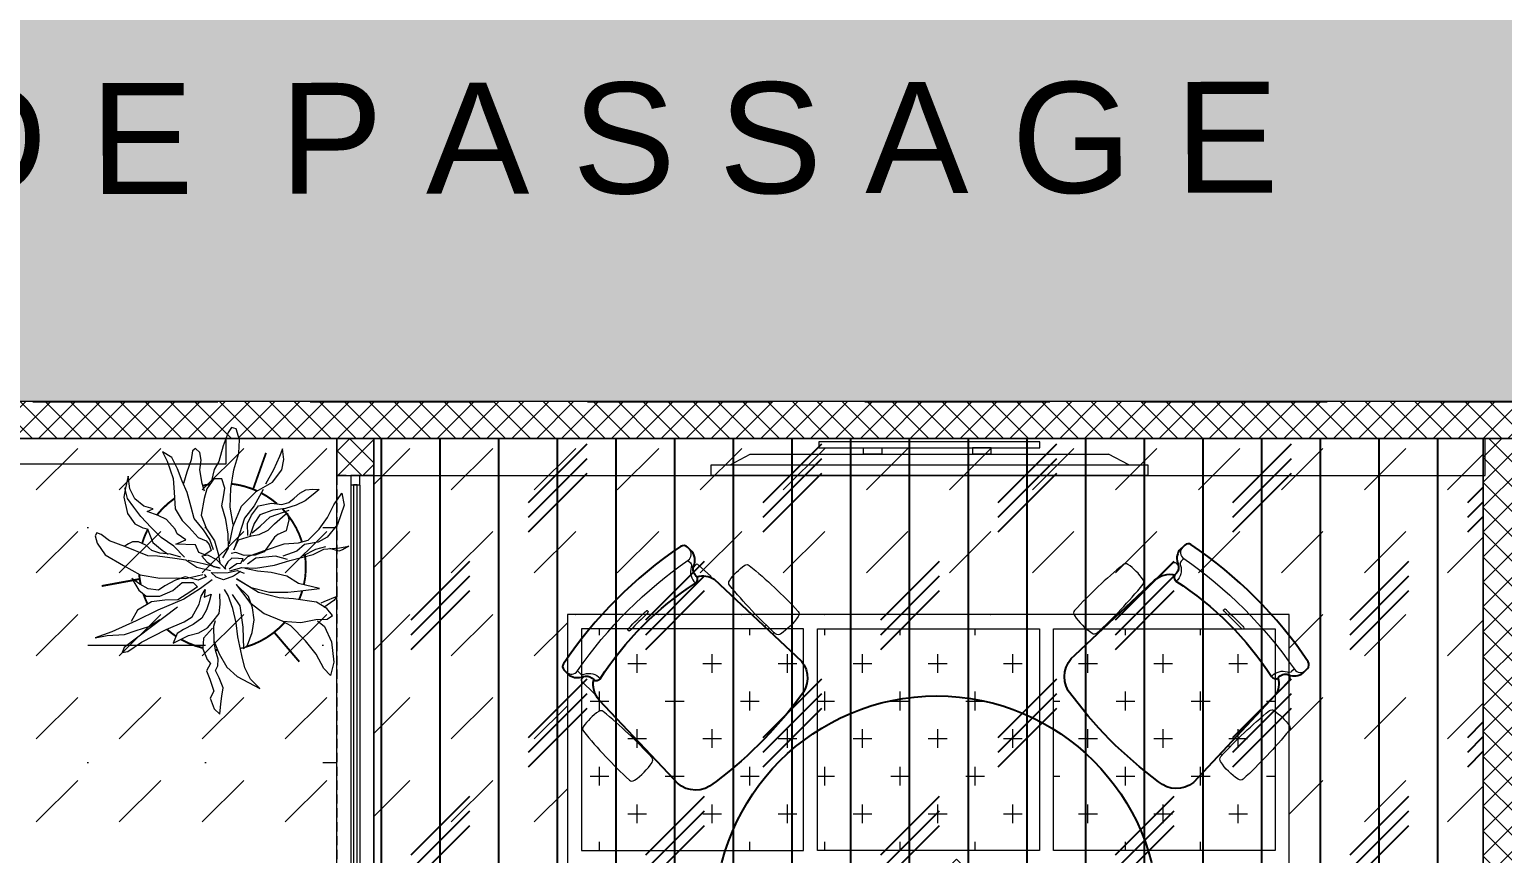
# Model space of a CAD drawing. Header units: millimetres. Extents: x 2335845 to 2509607, y 289014 to 361737.
# Drawn here: x 2382213 to 2386197, y 330288 to 332517 of the extents above; entities that cross this region are included whole.
import ezdxf

# ---------------------------------------------------------------- set-up
doc = ezdxf.new("R2010")
doc.units = ezdxf.units.MM
for name, pattern in [('DASHED', [0.75, 0.5, -0.25]), ('HIDDEN', [0.375, 0.25, -0.125]), ('HIDDEN2', [0.1875, 0.125, -0.0625])]:
    doc.linetypes.add(name, pattern=pattern)
for name, color, linetype, lineweight in [('A-INDOOR PLANTS', 84, 'Continuous', 5), ('AR_01_PARTITION FULL HT', 2, 'Continuous', 25), ('IN-PRTN-FULL', 30, 'Continuous', 20), ('IN-PRTN-HATCH', 8, 'Continuous', 5), ('SWA- GLASS PARTITION', 8, 'Continuous', 5), ('SWA-GLASS', 140, 'Continuous', 9), ('SWA-METAL', 165, 'Continuous', 9), ('TOA- AV', 7, 'Continuous', 9), ('TOA-FC-ACOU.PAN', 250, 'Continuous', 5), ('TOA-FC-GYPSUM', 250, 'Continuous', 5), ('TOA-FL-CPT-1', 8, 'Continuous', 5), ('TOA-FL-CPT-2', 8, 'Continuous', 5), ('TOA-FL-TILE-1', 8, 'Continuous', 5), ('TOA-FURN-CUSTOM', 251, 'Continuous', 9)]:
    doc.layers.add(name, color=color, linetype=linetype, lineweight=lineweight)
for name, color, linetype in [('FLOOR MARK', 7, 'Continuous'), ('I-FUR', 7, 'Continuous'), ('PASSAGE LINEOUT', 7, 'Continuous')]:
    doc.layers.add(name, color=color, linetype=linetype)
doc.styles.add('ARIAL', font='arial.ttf')
pattern_1 = [(45, (90021.14, 24146.98), (0, 224.506403), [158.75, -158.75])]
pattern_2 = [(0, (2408113.76, 309771.23), (101.6, 101.6), [50.8, -152.4]), (90, (2408139.16, 309745.83), (-101.6, 101.6), [50.8, -152.4])]

# ---------------------------------------------------------------- blocks, each defined once
blk = doc.blocks.new('CHAIR - STEELCASE - LETSB')
at = {"color": 24, "lineweight": 9}
for points in [[(-369.7, 257.7, -0.089353), (-369.7, 316.7, -0.334929), (-360.7, 325, -0.034973), (-179.6, 330.4, -0.382328), (-169.8, 320.9, -0.10237), (-169.8, 253.5, -0.318036), (-179.6, 244.3, -0.036857), (-360.8, 249.5, -0.333729)], [(-369.7, -242.2, 0.089353), (-369.7, -301.1, 0.334929), (-360.7, -309.4, 0.034973), (-179.6, -314.8, 0.382328), (-169.8, -305.4, 0.10237), (-169.8, -237.9, 0.318036), (-179.6, -228.8, 0.036857), (-360.7, -233.9, 0.333729)]]:
    blk.add_lwpolyline(points, format="xyb", close=True, dxfattribs=at)
blk.add_lwpolyline([(-513.5, 241.7, 0.34479), (-528.5, 230.1, 0.096497), (-528.2, -218.5, 0.361045), (-515.8, -228.9), (-494.1, -229.1, 0.246071), (-466.3, -205.4, -0.226994), (-446.1, -191.1), (-439.9, -191, 0.417254), (-429.7, -177.1, -0.104406), (-430, 188.5, 0.398452), (-439.2, 203.5, -0.367565), (-466.2, 218, 0.274839), (-496.7, 241.7)], format="xyb", close=True)
for points in [[(-507.6, -229.1, 0.46809), (-487.6, -205.2, -0.090711), (-487.6, 217.9, 0.462177), (-507.1, 241.7, -100.177069)], [(-487.6, 217.3), (-478, 217.2, -0.321496), (-468.6, 210.4, 0.282757), (-430, 188, -1.025051)], [(-487.6, -205.2), (-478, -205.1, 0.321496), (-468.6, -198.3, -0.282757), (-430, -175.9, 1.025051)]]:
    blk.add_lwpolyline(points, format="xyb", dxfattribs=at)
blk.add_lwpolyline([(-95, -228.5), (-390.3, -219.7, -0.232948), (-439.9, -191, 0.417374), (-429.7, -177.1, -0.10441), (-430, 188.5, 0.39834), (-439.2, 203.5, -0.21659), (-401.4, 231.2), (-77.6, 241.7, -0.366213), (-12.8, 173.3, -0.077985), (-14.2, -173.2, -0.376278), (-95, -228.5)], format="xyb")
at = {"color": 8, "lineweight": 5}
for points in [[(-215.9, 237.2), (-213.8, 243.3)], [(-183.7, 244.2), (-185.7, 238.2)], [(-218.5, -224.8), (-217.4, -227.7)], [(-187.7, -228.5), (-188.6, -225.7)]]:
    blk.add_lwpolyline(points, dxfattribs=at)
blk.add_lwpolyline([(-463.6, 213.4, 0.188155), (-445.3, 203.4), (-439.2, 203.5, -0.15219), (-410.1, 228.9, 0.211085), (-413.9, 230.4), (-459.5, 228.7, 0.414214), (-464.3, 223.4)], format="xyb", close=True, dxfattribs=at)
for points in [[(-471.1, -25, -0.007805), (-471.1, 37.1, -0.087218), (-470, 42.7, -0.229267), (-469.3, 43.4), (-465.8, 43.4, -0.210582), (-464.1, 37.7, 0.008162), (-464.2, -24.4, -0.166545), (-465.4, -30.6, -0.375811), (-465.9, -30.7), (-469.2, -30.7, -0.246214), (-470.7, -28.4, 0.024513), (-471.1, -25, -1.199362)], [(-446.1, -191.1), (-439.9, -191, 0.15219), (-409.9, -215.2, -0.211085), (-413.6, -216.9), (-459.2, -216.9, -0.414214), (-464.3, -211.8), (-463.9, -201.8)]]:
    blk.add_lwpolyline(points, format="xyb", dxfattribs=at)
blk = doc.blocks.new('FURNITURE - MEETING - 4 PAX - 1200 MM DIA')
for p, q in [((832.8, -487.1), (795.4, -449.7)), ((406.3, -781.8), (368.9, -744.5)), ((500.4, -819.4), (463, -782))]:
    blk.add_line(p, q)
at = {"color": 24, "lineweight": 9}
blk.add_lwpolyline([(-159.1, -53), (-53, -159.1), (159.1, 53), (53, 159.1)], close=True, dxfattribs=at)
blk.add_circle((0, 0), 600)
for p, rotation in [((-481.7, 468.2), 315), ((468.2, 481.7), 225), ((-468.2, -481.7), 45), ((481.7, -468.2), 135)]:
    blk.add_blockref('CHAIR - STEELCASE - LETSB', p, dxfattribs=dict(rotation=rotation))
blk = doc.blocks.new('*U719')
at = {"layer": 'IN-PRTN-HATCH'}
h = blk.add_hatch(dxfattribs=at)
h.set_pattern_fill('ANSI37', color=256, scale=15)
h.set_pattern_definition([(45, (12165.095, -9e-11), (-33.67596, 33.67596), []), (135, (12165.095, -9e-11), (-33.67596, -33.67596), [])])
h.paths.add_polyline_path([(-100373.5, -39967.2), (-91023.7, -39967.2), (-91023.7, -39867.2), (-100373.5, -39867.2)])
at = {"layer": 'IN-PRTN-FULL', "elevation": 0}
blk.add_lwpolyline([(-100373.5, -39967.2), (-91023.7, -39967.2), (-91023.7, -39867.2), (-100373.5, -39867.2)], close=True, dxfattribs=at)
blk = doc.blocks.new('*U720')
at = {"layer": 'IN-PRTN-HATCH'}
h = blk.add_hatch(dxfattribs=at)
h.set_pattern_fill('ANSI37', color=256, scale=15)
h.set_pattern_definition([(45, (-2500.97, -9e-11), (-33.67596, 33.67596), []), (135, (-2500.97, -9e-11), (-33.67596, -33.67596), [])])
h.paths.add_polyline_path([(-105886.3, -39967.2), (-100177, -39967.2), (-100177, -39867.2), (-105886.3, -39867.2)])
at = {"layer": 'IN-PRTN-FULL', "elevation": 0}
blk.add_lwpolyline([(-105886.3, -39967.2), (-100177, -39967.2), (-100177, -39867.2), (-105886.3, -39867.2)], close=True, dxfattribs=at)
blk = doc.blocks.new('*U732')
at = {"layer": 'SWA- GLASS PARTITION', "linetype": 'HIDDEN2', "ltscale": 200, "elevation": 0}
blk.add_lwpolyline([(115428.8, -163313), (117033.6, -163312.9), (117033.6, -163412.9), (115428.8, -163413)], close=True, dxfattribs=at)
at = {"layer": 'SWA-GLASS', "color": 4, "elevation": 0}
blk.add_lwpolyline([(117008.6, -163357.9), (117008.6, -163367.9), (115453.8, -163368), (115453.8, -163358)], close=True, dxfattribs=at)
at = {"layer": 'SWA-METAL', "color": 8, "linetype": 'HIDDEN'}
for p, q in [((115453.8, -163350.5, 0), (117008.6, -163350.4, 0)), ((115453.8, -163375.4, 0), (117008.6, -163375.4, 0))]:
    blk.add_line(p, q, dxfattribs=at)
at = {"layer": 'SWA-METAL', "elevation": 0}
for points in [[(115428.8, -163350.5), (115453.8, -163350.5), (115453.8, -163375.5), (115428.8, -163375.5)], [(117008.6, -163350.4), (117033.6, -163350.4), (117033.6, -163375.4), (117008.6, -163375.4)]]:
    blk.add_lwpolyline(points, close=True, dxfattribs=at)
blk = doc.blocks.new('*U770')
at = {"layer": 'IN-PRTN-HATCH'}
h = blk.add_hatch(dxfattribs=at)
h.set_pattern_fill('ANSI37', color=256, scale=15)
h.set_pattern_definition([(45, (3308.307, -4e-10), (-33.67596, 33.67596), []), (135, (3308.307, -4e-10), (-33.67596, -33.67596), [])])
h.paths.add_polyline_path([(-100177, -39967.2), (-100077, -39967.2), (-100077, -39867.2), (-100177, -39867.2)])
at = {"layer": 'IN-PRTN-FULL', "elevation": 0}
blk.add_lwpolyline([(-100177, -39967.2), (-100077, -39967.2), (-100077, -39867.2), (-100177, -39867.2)], close=True, dxfattribs=at)
blk = doc.blocks.new('A$C60412B90')
at = {"layer": 'TOA- AV', "color": 30, "true_color": 0xf8991e}
blk.add_line((256.5, 111), (986.5, 111), dxfattribs=at)
at = {"layer": 'TOA- AV', "color": 6}
for p, q in [((-100, 55.5), (1343, 55.5)), ((-37.2, 55.5), (29.9, 91)), ((1280.2, 55.5), (1213.1, 91))]:
    blk.add_line(p, q, dxfattribs=at)
at = {"layer": 'TOA- AV', "color": 30, "true_color": 0xf8991e}
for points in [[(986.5, 111), (986.5, 131), (256.5, 131), (256.5, 111)], [(403.4, 91), (464.2, 91)], [(825.1, 91), (764.2, 91)]]:
    blk.add_lwpolyline(points, dxfattribs=at)
for points in [[(403.4, 111), (464.2, 111), (464.2, 91), (403.4, 91)], [(825.1, 111), (764.2, 111), (764.2, 91), (825.1, 91)]]:
    blk.add_lwpolyline(points, close=True, dxfattribs=at)
at = {"layer": 'TOA- AV', "color": 6}
for points in [[(1343, 55.5), (1343, 20), (-100, 20), (-100, 55.5)], [(29.9, 91), (1213.1, 91)]]:
    blk.add_lwpolyline(points, dxfattribs=at)
blk = doc.blocks.new('PLANT_10')
at = {"layer": 'A-INDOOR PLANTS', "linetype": 'ByBlock', "lineweight": -2}
for p, q in [((13664.3, 7933.64), (13665.55, 7933.86)), ((13665.52, 7932.8), (13664.3, 7933.64)), ((13665.55, 7933.86), (13667.57, 7933.17)), ((13667.57, 7933.17), (13668.91, 7932.09)), ((13669.84, 7934.37), (13670.24, 7933.69)), ((13670, 7933.37), (13669.84, 7934.37)), ((13670.17, 7931.75), (13670, 7933.37)), ((13670.38, 7933.32), (13670.09, 7932.38)), ((13670.24, 7933.69), (13670.38, 7933.32)), ((13675.61, 7931.79), (13675.07, 7933.15)), ((13675.07, 7933.15), (13675.52, 7932.79)), ((13666.85, 7932.15), (13665.52, 7932.8)), ((13668.06, 7931.25), (13666.85, 7932.15)), ((13668.91, 7932.09), (13669.44, 7931.17)), ((13669.92, 7931.93), (13670.2, 7930.88)), ((13670.71, 7930.64), (13670.17, 7931.75)), ((13675.52, 7932.79), (13676.24, 7931.75)), ((13675.74, 7931.48), (13675.61, 7931.79)), ((13676.35, 7932.06), (13675.7, 7930.98)), ((13677.08, 7932.65), (13676.35, 7932.06)), ((13677.47, 7932.1), (13677.08, 7932.65)), ((13677.51, 7930.91), (13677.47, 7932.1)), ((13677.63, 7931.1), (13678.23, 7931.81)), ((13678.23, 7931.81), (13679.84, 7932.55)), ((13679.84, 7932.55), (13681.95, 7932.8)), ((13682.61, 7931.75), (13681.13, 7930.96)), ((13681.95, 7932.8), (13683.34, 7932.46)), ((13683.34, 7932.46), (13682.61, 7931.75)), ((13663.89, 7930.62), (13663.94, 7931.25)), ((13663.98, 7929.88), (13663.89, 7930.62)), ((13663.94, 7931.25), (13664.46, 7930.64)), ((13664.31, 7929.26), (13663.98, 7929.88)), ((13664.46, 7930.64), (13665.11, 7929.79)), ((13669.22, 7930.1), (13668.06, 7931.25)), ((13669.5, 7929.11), (13669.22, 7930.1)), ((13669.44, 7931.17), (13669.67, 7929.74)), ((13670.2, 7930.88), (13670.87, 7929.52)), ((13671.34, 7928.22), (13670.71, 7930.64)), ((13674.25, 7931.31), (13673.75, 7929.11)), ((13674.5, 7929.32), (13674.25, 7931.31)), ((13675.7, 7930.98), (13675.33, 7928.59)), ((13677.81, 7929.36), (13677.51, 7930.91)), ((13679.73, 7929.85), (13678.15, 7928.3)), ((13681.13, 7930.96), (13679.73, 7929.85)), ((13664.83, 7928.65), (13664.31, 7929.26)), ((13665.28, 7928.1), (13664.83, 7928.65)), ((13665.11, 7929.79), (13665.57, 7928.86)), ((13665.57, 7928.86), (13665.92, 7927.75)), ((13669.61, 7927.61), (13669.5, 7929.11)), ((13669.67, 7929.74), (13670.38, 7928.94)), ((13670.38, 7928.94), (13670.87, 7927.46)), ((13673.75, 7929.11), (13672.98, 7927.9)), ((13674.66, 7928.01), (13674.5, 7929.32)), ((13675.33, 7928.59), (13675.25, 7927.09)), ((13677.68, 7927.48), (13677.81, 7929.36)), ((13678.15, 7928.3), (13677.74, 7927.54)), ((13660.8, 7927.59), (13659.68, 7927.43)), ((13659.68, 7927.43), (13660.5, 7927.14)), ((13660.5, 7927.14), (13661.89, 7926.5)), ((13661.87, 7927.37), (13660.8, 7927.59)), ((13663.15, 7926.41), (13661.87, 7927.37)), ((13665.49, 7927.36), (13665.28, 7928.1)), ((13665.34, 7926.29), (13665.49, 7927.36)), ((13665.92, 7927.75), (13666.08, 7926.44)), ((13666.78, 7926.15), (13666.1, 7928.13)), ((13666.41, 7927.95), (13667.1, 7928.09)), ((13666.55, 7927.7), (13666.41, 7927.95)), ((13667.52, 7926.61), (13666.55, 7927.7)), ((13667.1, 7928.09), (13668.23, 7927.82)), ((13668.23, 7927.82), (13668.63, 7926.95)), ((13668.63, 7926.95), (13668.89, 7926.59)), ((13670.3, 7925.56), (13669.61, 7927.61)), ((13671.22, 7927.97), (13670.89, 7926.71)), ((13671.83, 7926.61), (13671.34, 7928.22)), ((13672.98, 7927.9), (13672.59, 7926.26)), ((13674.66, 7926.07), (13674.66, 7928.01)), ((13675.25, 7927.09), (13674.69, 7924.95)), ((13676.86, 7925.51), (13677.68, 7927.48)), ((13661.89, 7926.5), (13663.36, 7925.67)), ((13664.14, 7924.69), (13663.15, 7926.41)), ((13663.93, 7925.43), (13665.64, 7924.49)), ((13665.63, 7924.92), (13665.34, 7926.29)), ((13666.08, 7926.44), (13666.56, 7925.08)), ((13667.75, 7925.11), (13666.78, 7926.15)), ((13668.16, 7925.94), (13667.52, 7926.61)), ((13668.63, 7925.01), (13668.16, 7925.94)), ((13668.89, 7926.59), (13669.47, 7926.23)), ((13669.47, 7926.23), (13670.42, 7925.51)), ((13670.91, 7923.83), (13670.3, 7925.56)), ((13670.42, 7925.51), (13670.77, 7924.58)), ((13670.89, 7926.71), (13671.08, 7924.65)), ((13672.14, 7924.62), (13671.83, 7926.61)), ((13672.59, 7926.26), (13672.45, 7924.82)), ((13674.15, 7924.18), (13674.66, 7926.07)), ((13675.72, 7924.04), (13676.86, 7925.51)), ((13665.68, 7923.17), (13664.14, 7924.69)), ((13666.59, 7924.2), (13665.63, 7924.92)), ((13665.64, 7924.49), (13666.92, 7923.46)), ((13666.56, 7925.08), (13667.46, 7924.48)), ((13667.48, 7923.79), (13666.59, 7924.2)), ((13667.46, 7924.48), (13668.78, 7924.02)), ((13668.73, 7923.83), (13667.48, 7923.79)), ((13668.46, 7924.26), (13667.75, 7925.11)), ((13668.78, 7924.21), (13668.63, 7925.01)), ((13669.19, 7922.84), (13668.78, 7924.21)), ((13670.77, 7924.58), (13670.8, 7923.45)), ((13671.43, 7923.29), (13670.91, 7923.83)), ((13671.08, 7924.65), (13671.73, 7923.79)), ((13672.06, 7923.18), (13672.14, 7924.62)), ((13672.45, 7924.82), (13672.17, 7923.5)), ((13674.69, 7924.95), (13673.26, 7922.65)), ((13673.26, 7922.65), (13674.15, 7924.18)), ((13673.83, 7922.61), (13675.72, 7924.04)), ((13675.1, 7923.9), (13673.83, 7922.61)), ((13676.27, 7924.31), (13675.1, 7923.9)), ((13677.52, 7924.47), (13676.27, 7924.31)), ((13678.84, 7924.26), (13677.52, 7924.47)), ((13680.16, 7923.8), (13678.84, 7924.26)), ((13680.55, 7923.37), (13680.16, 7923.8)), ((13683.72, 7924.1), (13682.55, 7923.5)), ((13683.45, 7922.71), (13684.69, 7925.06)), ((13684.69, 7925.06), (13683.72, 7924.1)), ((13657.58, 7922.61), (13657.47, 7922.11)), ((13658.75, 7922.96), (13657.58, 7922.61)), ((13660.13, 7922.88), (13658.75, 7922.96)), ((13661.89, 7922.37), (13660.13, 7922.88)), ((13663.84, 7922.05), (13661.89, 7922.37)), ((13667.77, 7922.3), (13665.68, 7923.17)), ((13667.58, 7922.29), (13665.78, 7921.99)), ((13666.92, 7923.46), (13668.56, 7922.95)), ((13669.6, 7921.92), (13667.77, 7922.3)), ((13668.56, 7922.95), (13670.21, 7922.37)), ((13670.21, 7922.37), (13669.19, 7922.84)), ((13670.8, 7923.45), (13670.51, 7922.57)), ((13670.51, 7922.57), (13670.59, 7922.07)), ((13671.13, 7922.84), (13671.09, 7922.15)), ((13671.09, 7922.15), (13671.48, 7921.72)), ((13671.18, 7923.34), (13671.13, 7922.84)), ((13671.62, 7923.1), (13671.18, 7923.34)), ((13671.64, 7922.67), (13671.62, 7923.1)), ((13672.22, 7921.87), (13671.64, 7922.67)), ((13672.41, 7921.94), (13672.06, 7923.18)), ((13672.39, 7922.69), (13672.67, 7923.45)), ((13672.6, 7921.76), (13672.39, 7922.69)), ((13672.5, 7923.07), (13672.96, 7922.33)), ((13672.96, 7922.33), (13673.37, 7921.28)), ((13674.9, 7922.2), (13676.06, 7922.99)), ((13676.34, 7922.25), (13674.98, 7921.77)), ((13676.06, 7922.99), (13678.3, 7923.31)), ((13677.83, 7922.6), (13676.34, 7922.25)), ((13679.32, 7922.77), (13677.83, 7922.6)), ((13678.3, 7923.31), (13680.55, 7923.37)), ((13681.24, 7923.21), (13679.32, 7922.77)), ((13682.55, 7923.5), (13681.24, 7923.21)), ((13682.48, 7921.62), (13683.45, 7922.71)), ((13657.47, 7922.11), (13657.98, 7921.75)), ((13657.98, 7921.75), (13659.37, 7921.23)), ((13659.37, 7921.23), (13661.01, 7920.78)), ((13661.01, 7920.78), (13661.83, 7920.31)), ((13663.8, 7921.43), (13662.81, 7921.09)), ((13662.81, 7921.09), (13662.83, 7920.27)), ((13664.68, 7921.27), (13663.8, 7921.43)), ((13665.78, 7921.99), (13663.84, 7922.05)), ((13665.62, 7921.11), (13664.68, 7921.27)), ((13667.05, 7921.53), (13665.62, 7921.11)), ((13668.6, 7921.76), (13667.05, 7921.53)), ((13670.04, 7921.8), (13668.6, 7921.76)), ((13669.27, 7920.34), (13670.76, 7920.76)), ((13671.05, 7921.21), (13670.04, 7921.8)), ((13670.76, 7920.76), (13671.63, 7920.91)), ((13671.26, 7920.59), (13670.79, 7919.64)), ((13671.81, 7921.11), (13671.26, 7920.59)), ((13671.48, 7921.72), (13671.99, 7921.43)), ((13672.13, 7920.93), (13671.68, 7919.17)), ((13672.23, 7921.5), (13671.81, 7921.11)), ((13671.96, 7920.24), (13672.13, 7920.93)), ((13671.99, 7921.43), (13672.23, 7921.5)), ((13672.59, 7920.01), (13672.63, 7920.7)), ((13672.63, 7920.7), (13672.6, 7921.76)), ((13673.37, 7921.28), (13673.08, 7920.52)), ((13674.98, 7921.77), (13674.36, 7921.37)), ((13675.88, 7920.92), (13674.81, 7920.89)), ((13676.88, 7920.82), (13675.88, 7920.92)), ((13677.71, 7920.16), (13676.88, 7920.82)), ((13679.71, 7920.28), (13681.07, 7920.83)), ((13681.63, 7920.72), (13680.7, 7920.44)), ((13681.07, 7920.83), (13682.48, 7921.62)), ((13682.32, 7920.68), (13681.63, 7920.72)), ((13682.83, 7920.44), (13682.32, 7920.68)), ((13683.57, 7920.84), (13682.83, 7920.44)), ((13684.62, 7921.25), (13683.57, 7920.84)), ((13685.5, 7921.09), (13684.62, 7921.25)), ((13686.31, 7920.99), (13685.5, 7921.09)), ((13687.38, 7920.89), (13686.31, 7920.99)), ((13686.83, 7920.31), (13687.38, 7920.89)), ((13661.83, 7920.31), (13663.03, 7920.03)), ((13662.83, 7920.27), (13663.86, 7919.55)), ((13664.11, 7919.31), (13663.31, 7919.04)), ((13663.86, 7919.55), (13664.86, 7919.27)), ((13664.86, 7919.27), (13666.62, 7918.95)), ((13666.62, 7918.95), (13668.04, 7919.49)), ((13668.12, 7919.18), (13666.96, 7918.21)), ((13668.04, 7919.49), (13669.27, 7920.34)), ((13669.16, 7919.84), (13668.12, 7919.18)), ((13668.95, 7918.64), (13669.3, 7919.47)), ((13670.21, 7920.25), (13669.16, 7919.84)), ((13669.3, 7919.47), (13669.66, 7919.79)), ((13669.66, 7919.79), (13670.28, 7920)), ((13670.28, 7920), (13670.74, 7919.32)), ((13670.74, 7919.32), (13670.51, 7918.69)), ((13670.79, 7919.64), (13670.87, 7919.02)), ((13670.87, 7919.02), (13671.48, 7919.53)), ((13671.68, 7919.17), (13671.35, 7917.59)), ((13671.48, 7919.53), (13671.96, 7920.24)), ((13672.41, 7919.94), (13672.07, 7918.49)), ((13673.08, 7920.52), (13672.59, 7920.01)), ((13672.59, 7920.01), (13672.59, 7920.01)), ((13672.8, 7919.26), (13673.05, 7919.46)), ((13673.23, 7917.34), (13672.81, 7919.14)), ((13673.05, 7919.46), (13673.38, 7918.65)), ((13673.34, 7920.09), (13674.25, 7918.87)), ((13674.36, 7919.37), (13675.18, 7919.27)), ((13675.06, 7918.96), (13674.36, 7919.37)), ((13674.84, 7920.01), (13675.66, 7919.79)), ((13675.18, 7919.27), (13674.84, 7920.01)), ((13675.66, 7919.79), (13676.48, 7919.5)), ((13676.48, 7919.5), (13677.37, 7919.03)), ((13677.64, 7920.41), (13678.21, 7920.24)), ((13678.35, 7919.62), (13677.71, 7920.16)), ((13678.21, 7920.24), (13679.71, 7920.28)), ((13678.88, 7918.7), (13678.35, 7919.62)), ((13678.4, 7920.12), (13679.43, 7919.21)), ((13679.43, 7919.21), (13680.56, 7919.12)), ((13680.7, 7920.44), (13679.83, 7920.29)), ((13680.56, 7919.12), (13681.67, 7919.59)), ((13681.67, 7919.59), (13682.09, 7919.92)), ((13682.09, 7919.92), (13682.86, 7919.5)), ((13682.86, 7919.5), (13683.72, 7919.84)), ((13683.72, 7919.84), (13684.96, 7920.26)), ((13684.96, 7920.26), (13685.72, 7919.9)), ((13685.72, 7919.9), (13686.83, 7920.31)), ((13660.07, 7918.81), (13659.64, 7918.36)), ((13659.64, 7918.36), (13659.9, 7918.06)), ((13659.9, 7918.06), (13660.84, 7917.9)), ((13660.87, 7918.96), (13660.07, 7918.81)), ((13660.84, 7917.9), (13662.11, 7917.44)), ((13661.88, 7918.81), (13660.87, 7918.96)), ((13663.31, 7919.04), (13661.88, 7918.81)), ((13665.78, 7917.92), (13664.23, 7917.5)), ((13666.96, 7918.21), (13665.78, 7917.92)), ((13667.18, 7916.97), (13667.91, 7917.68)), ((13667.91, 7917.68), (13668.95, 7918.64)), ((13669.7, 7918.36), (13669.64, 7916.29)), ((13670.51, 7918.69), (13669.7, 7918.36)), ((13672.07, 7918.49), (13671.3, 7917.34)), ((13673.38, 7918.65), (13673.05, 7917.27)), ((13673.62, 7916.97), (13673.65, 7918.1)), ((13673.65, 7918.1), (13674.07, 7918.55)), ((13674.07, 7918.55), (13674.59, 7917.88)), ((13674.25, 7918.87), (13675.37, 7917.15)), ((13674.59, 7917.88), (13675.45, 7916.53)), ((13675.88, 7918.73), (13675.06, 7918.96)), ((13677.21, 7918.02), (13675.88, 7918.73)), ((13677.74, 7917.16), (13677.21, 7918.02)), ((13677.37, 7919.03), (13678.02, 7918.11)), ((13678.02, 7918.11), (13678.55, 7917.12)), ((13679.16, 7917.64), (13678.88, 7918.7)), ((13679.63, 7916.72), (13679.16, 7917.64)), ((13661.76, 7916.49), (13660.59, 7915.89)), ((13660.98, 7915.4), (13662.78, 7916.02)), ((13663.06, 7916.97), (13661.76, 7916.49)), ((13662.11, 7917.44), (13663.3, 7917.1)), ((13662.78, 7916.02), (13664.21, 7916.12)), ((13664.23, 7917.5), (13663.06, 7916.97)), ((13664.21, 7916.12), (13665.96, 7916.24)), ((13665.96, 7916.24), (13667.18, 7916.97)), ((13668.08, 7916.24), (13667.05, 7915.34)), ((13668.57, 7916.44), (13668.08, 7916.24)), ((13669.17, 7917.34), (13668.57, 7916.44)), ((13669.83, 7916.11), (13668.94, 7914.77)), ((13669.64, 7916.29), (13669.17, 7917.34)), ((13670.99, 7917.21), (13669.83, 7916.11)), ((13671, 7916.83), (13670.66, 7915.76)), ((13671.14, 7916.21), (13670.89, 7914.39)), ((13671.3, 7917.34), (13671.14, 7916.21)), ((13673.05, 7917.27), (13673.39, 7916.28)), ((13673.14, 7916.33), (13673.23, 7917.34)), ((13673.19, 7914.65), (13673.14, 7916.33)), ((13673.39, 7916.28), (13673.99, 7915.17)), ((13674.46, 7916), (13673.62, 7916.97)), ((13675.07, 7914.64), (13674.46, 7916)), ((13675.37, 7917.15), (13676.51, 7914.43)), ((13675.45, 7916.53), (13675.49, 7915.15)), ((13676.2, 7916.49), (13680.43, 7910.93)), ((13678.55, 7915.31), (13677.74, 7917.16)), ((13678.55, 7917.12), (13678.95, 7916.45)), ((13678.95, 7916.45), (13679.96, 7916.04)), ((13679.96, 7916.04), (13679.63, 7916.72)), ((13660.59, 7915.89), (13660, 7914.93)), ((13660, 7914.93), (13660.98, 7915.4)), ((13666.64, 7914.45), (13666.23, 7913.31)), ((13667.05, 7915.34), (13666.64, 7914.45)), ((13668.94, 7914.77), (13667.91, 7913.74)), ((13669.46, 7913.91), (13670.25, 7914.87)), ((13670.25, 7914.87), (13670.67, 7915.51)), ((13670.57, 7914.63), (13670.28, 7913.81)), ((13670.66, 7915.76), (13670.57, 7914.63)), ((13672.82, 7912.57), (13673.19, 7914.65)), ((13673.99, 7915.17), (13674.45, 7914.5)), ((13674.45, 7914.5), (13674.29, 7913.43)), ((13675.05, 7913.2), (13675.07, 7914.64)), ((13675.49, 7915.15), (13675.66, 7913.78)), ((13676.51, 7914.43), (13677.64, 7912.15)), ((13678.23, 7913.49), (13677.5, 7914.65)), ((13679.87, 7912.72), (13678.55, 7915.31)), ((13665.68, 7912.98), (13664.9, 7912.02)), ((13665.96, 7913.93), (13665.68, 7912.98)), ((13666.23, 7913.31), (13665.96, 7913.93)), ((13667.91, 7913.74), (13666.75, 7912.64)), ((13667.93, 7912.86), (13668.04, 7913.36)), ((13668.04, 7913.36), (13668.6, 7913.57)), ((13668.6, 7913.57), (13669.46, 7913.91)), ((13669.74, 7913.17), (13669.38, 7912.4)), ((13670.28, 7913.81), (13669.74, 7913.17)), ((13670.85, 7913.39), (13669.87, 7910.98)), ((13670.89, 7914.39), (13670.85, 7913.39)), ((13674.29, 7913.43), (13673.82, 7912.54)), ((13674.45, 7912.43), (13675.05, 7913.2)), ((13675.66, 7913.78), (13676.51, 7912.31)), ((13678.64, 7912.18), (13678.23, 7913.49)), ((13663.85, 7911.49), (13662.54, 7911.32)), ((13664.9, 7912.02), (13663.85, 7911.49)), ((13665.77, 7911.92), (13664.86, 7911.27)), ((13666.75, 7912.64), (13665.77, 7911.92)), ((13666.42, 7911.25), (13667.52, 7912.04)), ((13667.52, 7912.04), (13667.93, 7912.86)), ((13669.38, 7912.4), (13669.4, 7911.78)), ((13669.4, 7911.78), (13669.6, 7911.35)), ((13671.87, 7910.85), (13672.82, 7912.57)), ((13673.82, 7912.54), (13673.22, 7911.71)), ((13673.22, 7911.71), (13674.45, 7912.43)), ((13676.51, 7912.31), (13677.72, 7911.66)), ((13677.64, 7912.15), (13678.78, 7909.62)), ((13679.05, 7910.95), (13678.64, 7912.18)), ((13680.85, 7911.31), (13679.87, 7912.72)), ((13662.54, 7911.32), (13663.74, 7911.04)), ((13664.86, 7911.27), (13663.74, 7910.98)), ((13663.74, 7911.04), (13664.74, 7910.89)), ((13664.74, 7910.89), (13666.42, 7911.25)), ((13669.87, 7910.98), (13669.29, 7909.4)), ((13669.6, 7911.35), (13669.87, 7910.92)), ((13670.74, 7908.94), (13671.87, 7910.85)), ((13679.17, 7909.14), (13679.05, 7910.95)), ((13680.43, 7910.93), (13680.94, 7910.69)), ((13680.94, 7910.69), (13680.85, 7911.31)), ((13668.63, 7908.5), (13668.45, 7908.06)), ((13669.29, 7909.4), (13668.63, 7908.5)), ((13669.52, 7908.09), (13670.74, 7908.94)), ((13678.78, 7909.62), (13679.4, 7907.89)), ((13679.4, 7907.89), (13679.17, 7909.14)), ((13668.45, 7908.06), (13668.77, 7907.88)), ((13668.77, 7907.88), (13669.52, 7908.09))]:
    blk.add_line(p, q, dxfattribs=at)
at = {"layer": 'A-INDOOR PLANTS', "linetype": 'Continuous', "lineweight": 18, "ltscale": 0.5, "const_width": 0.2}
for points in [[(13673.88, 7929.67, 0.090884), (13670.74, 7929.78)], [(13669.4, 7929.47, 0.116285), (13665.96, 7927.44)], [(13675.42, 7929.17, 0.028901), (13674.47, 7929.51)], [(13665.42, 7926.87, 0.0574), (13664.3, 7925.23)], [(13680.37, 7923.57, 0.141213), (13677.8, 7927.66)], [(13664.08, 7924.79, 0.079562), (13663.34, 7922.14)], [(13680.68, 7920.44, 0.006998), (13680.7, 7920.68)], [(13663.38, 7919.89, 0.022707), (13663.53, 7919.11)], [(13679.57, 7916.84, 0.070954), (13680.47, 7919.13)], [(13664.86, 7916.17, 0.072973), (13666.59, 7914.33)], [(13678.52, 7915.38, 0.034437), (13679.25, 7916.33)], [(13677.6, 7914.49, 0.002611), (13677.67, 7914.55)], [(13668.08, 7913.38, 0.04589), (13669.56, 7912.79)], [(13674.83, 7912.92, 0.033376), (13675.9, 7913.37)], [(13672.77, 7912.48, 0.032284), (13673.88, 7912.65)]]:
    blk.add_lwpolyline(points, format="xyb", dxfattribs=at)
for points in [[(13678.83, 7926.57), (13681.9, 7929.19)], [(13663.9, 7924.37), (13660.1, 7925.72)], [(13673.27, 7912.54), (13674, 7908.57)]]:
    blk.add_lwpolyline(points, dxfattribs=at)
at = {"layer": 'A-INDOOR PLANTS', "linetype": 'Continuous', "lineweight": 18, "ltscale": 0.5}
blk.add_arc((13672, 7921.16), 8.71, 12.4792, 14.7067, dxfattribs=at)

msp = doc.modelspace()

# ---------------------------------------------------------------- hatches: boundary and pattern name
at = {"layer": 'TOA-FC-ACOU.PAN', "true_color": 0x939598}
h = msp.add_hatch(dxfattribs=at)
h.set_pattern_fill('CROSS', color=252, scale=16)
h.set_pattern_definition(pattern_2)
h.paths.add_polyline_path([(2383706.683, 330296.583), (2384306.683, 330296.583), (2384306.683, 330896.583), (2383706.683, 330896.583)])
h = msp.add_hatch(dxfattribs=at)
h.set_pattern_fill('CROSS', color=252, scale=16)
h.set_pattern_definition(pattern_2)
h.paths.add_polyline_path([(2384944.683, 330296.583), (2384344.683, 330296.583), (2384344.683, 330896.583), (2384944.683, 330896.583)])
h = msp.add_hatch(dxfattribs=at)
h.set_pattern_fill('CROSS', color=252, scale=16)
h.set_pattern_definition(pattern_2)
h.paths.add_polyline_path([(2385582.683, 330296.583), (2384982.683, 330296.583), (2384982.683, 330896.583), (2385582.683, 330896.583)])
at = {"layer": 'TOA-FC-GYPSUM'}
h = msp.add_hatch(dxfattribs=at)
h.set_pattern_fill('DASH', color=252, scale=50, angle=45)
h.set_pattern_definition(pattern_1)
h.paths.add_polyline_path([(2376994.974, 331410.903), (2372813.454, 329459.517), (2374366.562, 325702.044), (2375873.321, 325702.043), (2375873.321, 323605.057), (2384478.461, 323601.624), (2384478.472, 325600.425), (2383044.681, 325601.625), (2383044.683, 331410.903)])
edge = h.paths.add_edge_path(flags=16)
edge.add_line((2376123.213, 327021.722), (2376123.213, 329510.903))
edge.add_arc((2376623.213, 329510.903), 500, 90, 180, ccw=False)
edge.add_line((2376623.213, 330010.903), (2381644.683, 330010.903))
edge.add_arc((2381644.683, 329510.903), 500, 0, 90, ccw=False)
edge.add_line((2382144.683, 329510.903), (2382144.683, 327001.624))
edge.add_arc((2381644.683, 327001.624), 500, 270, 360, ccw=False)
edge.add_line((2381644.683, 326501.624), (2376621.212, 326521.726))
edge.add_arc((2376623.213, 327021.722), 500, 180, 269.770724, ccw=False)
h = msp.add_hatch(dxfattribs=at)
h.set_pattern_fill('DASH', color=252, scale=50, angle=45)
h.set_pattern_definition(pattern_1)
h.paths.add_polyline_path([(2383144.683, 331410.903), (2386144.683, 331410.903), (2386144.683, 328506.264), (2383144.683, 328506.264)])
h.paths.add_polyline_path([(2385620.683, 330934.583), (2383668.683, 330934.583), (2383668.683, 328982.583), (2385620.683, 328982.583)], flags=16)
at = {"layer": 'TOA-FL-CPT-1', "true_color": 0xc7c8ca}
h = msp.add_hatch(dxfattribs=at)
h.set_pattern_fill('AR-PARQ1', color=9, scale=3)
h.set_pattern_definition([(90, (54538.6, -6708.4), (-914.4, 914.4), [914.4, -914.4]), (90, (54691, -6708.4), (-914.4, 914.4), [914.4, -914.4]), (90, (54843.4, -6708.4), (-914.4, 914.4), [914.4, -914.4]), (90, (54995.8, -6708.4), (-914.4, 914.4), [914.4, -914.4]), (90, (55148.2, -6708.4), (-914.4, 914.4), [914.4, -914.4]), (90, (55300.6, -6708.4), (-914.4, 914.4), [914.4, -914.4]), (90, (55453, -6708.4), (-914.4, 914.4), [914.4, -914.4]), (0, (54538.6, -5794), (914.4, -914.4), [914.4, -914.4]), (0, (54538.6, -5641.6), (914.4, -914.4), [914.4, -914.4]), (0, (54538.6, -5489.2), (914.4, -914.4), [914.4, -914.4]), (0, (54538.6, -5336.8), (914.4, -914.4), [914.4, -914.4]), (0, (54538.6, -5184.4), (914.4, -914.4), [914.4, -914.4]), (0, (54538.6, -5032), (914.4, -914.4), [914.4, -914.4]), (0, (54538.6, -4879.6), (914.4, -914.4), [914.4, -914.4])])
h.paths.add_polyline_path([(2344950.518, 323601.624), (2348044.691, 323601.624), (2348044.691, 308801.624), (2344978.375, 308801.624), (2344983.023, 307001.553), (2351045.878, 307001.608), (2351044.683, 304701.624), (2350244.683, 304670.094), (2350244.683, 294701.624), (2352811.835, 294701.622), (2352811.821, 307001.631), (2405044.683, 307005.059), (2405044.683, 327701.624), (2410595.745, 327701.624), (2410609.803, 329501.624), (2408605.34, 329501.624), (2411484.683, 335301.624), (2408440.262, 335301.624), (2406365.488, 331122.307), (2403244.678, 328001.969), (2403244.795, 325600.805), (2384290.648, 325598.809), (2384290.648, 323607.372), (2375885.176, 323603.528), (2375861.465, 325602.978), (2360226.195, 325602.091), (2360226.052, 334601.937), (2375945.229, 334602.179), (2375945.229, 331031.373), (2376972.789, 331510.903), (2389391.537, 331510.903), (2389391.537, 331810.72), (2389491.628, 331810.72), (2389491.53, 331510.903), (2391791.53, 331510.903), (2391791.531, 333010.881), (2389491.53, 333010.881), (2389491.531, 332710.861), (2389391.537, 332710.861), (2389391.54, 333010.905), (2377622.511, 333011.008), (2377622.511, 336459.845), (2386144.742, 336459.853), (2386144.683, 337701.624), (2376094.699, 337701.624), (2376094.724, 335802.062), (2362938.321, 335802.061), (2362938.326, 340629.119), (2359023.456, 340413.419), (2359023.899, 325602.053), (2352244.614, 325602.052), (2352244.655, 339888.472), (2350244.683, 339753.79), (2350259.797, 327701.624), (2351044.683, 327701.624), (2351043.518, 325401.69), (2344945.863, 325401.675)])
h.paths.add_polyline_path([(2365719.683, 323601.624), (2395044.683, 323601.624), (2395044.683, 322741.298), (2398494.622, 322751.666), (2398494.622, 323601.624), (2403544.687, 323601.624), (2403544.687, 308801.634), (2365719.683, 308801.634)], flags=16)
h.paths.add_polyline_path([(2349719.689, 323601.683), (2365719.683, 323601.683), (2365719.683, 308801.624), (2349719.689, 308801.624)], flags=16)
at = {"layer": 'TOA-FL-CPT-2', "lineweight": -3}
h = msp.add_hatch(dxfattribs=at)
h.set_pattern_fill('CORK', color=4, scale=50, angle=270)
h.set_pattern_definition([(270, (90021.14, 27151.62), (158.75, -3e-14), []), (45, (89941.76, 27072.25), (-317.50014, 317.50014), [224.5065, -224.5065]), (45, (89941.76, 27032.56), (-317.50014, 317.50014), [224.5065, -224.5065]), (45, (89941.76, 26992.87), (-317.50014, 317.50014), [224.5065, -224.5065])])
h.paths.add_polyline_path([(2386144.683, 331410.903), (2383144.683, 331410.903), (2383144.683, 329506.264), (2383044.683, 329506.264), (2383044.683, 328606.179), (2383144.683, 328606.349), (2383144.683, 328506.264), (2386144.683, 328506.264)])
at = {"layer": 'TOA-FL-TILE-1', "true_color": 0x636466}
h = msp.add_hatch(dxfattribs=at)
h.set_pattern_fill('MUDST', color=251, scale=50)
h.set_pattern_definition([(0, (90021.14, 24146.98), (635, 317.5), [317.5, -317.5, 0, -317.5, 0, -317.5])])
h.paths.add_polyline_path([(2376994.974, 331410.903), (2372813.454, 329459.517), (2374368.364, 325702.982), (2375873.321, 325702.985), (2375859.598, 323615.35), (2384285.503, 323605.055), (2384295.797, 325601.57), (2383044.683, 325601.625), (2383044.683, 331410.903)])

# ---------------------------------------------------------------- linework, layer by layer
at = {"layer": 'FLOOR MARK', "color": 8, "linetype": 'DASHED', "ltscale": 1000}
msp.add_lwpolyline([(2403244.795, 325600.805), (2383344.673, 325601.126), (2383344.673, 323605.055), (2375873.321, 323605.058), (2375873.321, 325602.073), (2360226.195, 325602.091), (2360226.052, 334601.937), (2375945.229, 334602.179), (2375945.229, 331031.373), (2376972.789, 331510.903), (2391791.529, 331510.903)], dxfattribs=at)
at = {"layer": 'IN-PRTN-FULL', "elevation": 0}
msp.add_lwpolyline([(2383144.691, 331310.907), (2386149.939, 331310.903), (2386149.939, 331410.903), (2383144.692, 331410.907)], close=True, dxfattribs=at)
at = {"layer": 'TOA-FC-ACOU.PAN', "elevation": 0}
msp.add_lwpolyline([(2385620.683, 330934.583), (2383668.683, 330934.583), (2383668.683, 328982.583), (2385620.683, 328982.583)], close=True, dxfattribs=at)
at = {"layer": 'TOA-FC-ACOU.PAN', "color": 252, "true_color": 0x939598, "elevation": 0}
for points in [[(2383706.683, 330296.583), (2384306.683, 330296.583), (2384306.683, 330896.583), (2383706.683, 330896.583)], [(2384944.683, 330296.583), (2384344.683, 330296.583), (2384344.683, 330896.583), (2384944.683, 330896.583)], [(2385582.683, 330296.583), (2384982.683, 330296.583), (2384982.683, 330896.583), (2385582.683, 330896.583)]]:
    msp.add_lwpolyline(points, close=True, dxfattribs=at)
at = {"layer": 'TOA-FC-GYPSUM', "elevation": 0, "flags": 128}
msp.add_lwpolyline([(2376994.974, 331410.903), (2372813.454, 329459.517), (2374366.562, 325702.044), (2375873.321, 325702.043), (2375873.321, 323605.057), (2384478.472, 323601.624), (2384478.472, 325600.416), (2383044.683, 325600.418), (2383044.683, 331410.903), (2376994.974, 331410.903)], dxfattribs=at)
at = {"layer": 'TOA-FC-GYPSUM', "elevation": 0}
msp.add_lwpolyline([(2383144.683, 331410.903), (2386144.683, 331410.903), (2386144.683, 328506.264), (2383144.683, 328506.264)], close=True, dxfattribs=at)
at = {"layer": 'TOA-FL-CPT-1', "elevation": 0}
msp.add_lwpolyline([(2386144.683, 331410.903), (2383144.683, 331410.903), (2383144.683, 329656.264), (2383044.683, 329656.264), (2383044.683, 328606.179), (2383144.683, 328606.349), (2383144.683, 328506.264), (2386144.683, 328506.264)], close=True, dxfattribs=at)
at = {"layer": 'TOA-FURN-CUSTOM'}
msp.add_lwpolyline([(2377295.404, 331410.913), (2382744.779, 331410.913), (2382744.779, 331341.446), (2377295.404, 331341.446)], close=True, dxfattribs=at)

# ---------------------------------------------------------------- block references
at = {"layer": 'A-INDOOR PLANTS', "xscale": 25.9135669213061, "yscale": 25.9135669213061, "zscale": 25.9135669213061, "rotation": 270}
msp.add_blockref('PLANT_10', (2177469.552, 685354.137), dxfattribs=at)
at = {"layer": 'AR_01_PARTITION FULL HT'}
for name, p, rotation in [('*U719', (2285971.206, 291543.817, 0), 179.9999359460099), ('*U770', (2343177.605, 431487.982, 0), 89.9999359460098), ('*U720', (2346277.714, 431587.978, 0), 89.99993594600981)]:
    msp.add_blockref(name, p, dxfattribs=dict(at, rotation=rotation))
at = {"layer": 'I-FUR'}
msp.add_blockref('FURNITURE - MEETING - 4 PAX - 1200 MM DIA', (2384667.217, 330114.613), dxfattribs=at)
at = {"layer": 'SWA- GLASS PARTITION', "linetype": 'HIDDEN2', "xscale": -1, "rotation": 90}
msp.add_blockref('*U732', (2219731.748, 446739.678, 0), dxfattribs=at)
at = {"layer": 'TOA- AV', "color": 0, "xscale": 0.8187117660897277, "yscale": 0.8187117660897277, "zscale": 0.8187117660897277, "rotation": 359.9999713136748}
msp.add_blockref('A$C60412B90', (2384138.485, 331294.532), dxfattribs=at)

# ---------------------------------------------------------------- texts
at = {"layer": 'PASSAGE LINEOUT', "insert": (2373392.614, 332057.815), "char_height": 300, "width": 16925.28892, "attachment_point": 7, "rotation": 0.064423, "style": 'ARIAL'}
msp.add_mtext('\\pi4793.68129;1  5  0  0 M  M   W I D E  P A S S A G E    ', dxfattribs=at)

doc.saveas('drawing.dxf')
